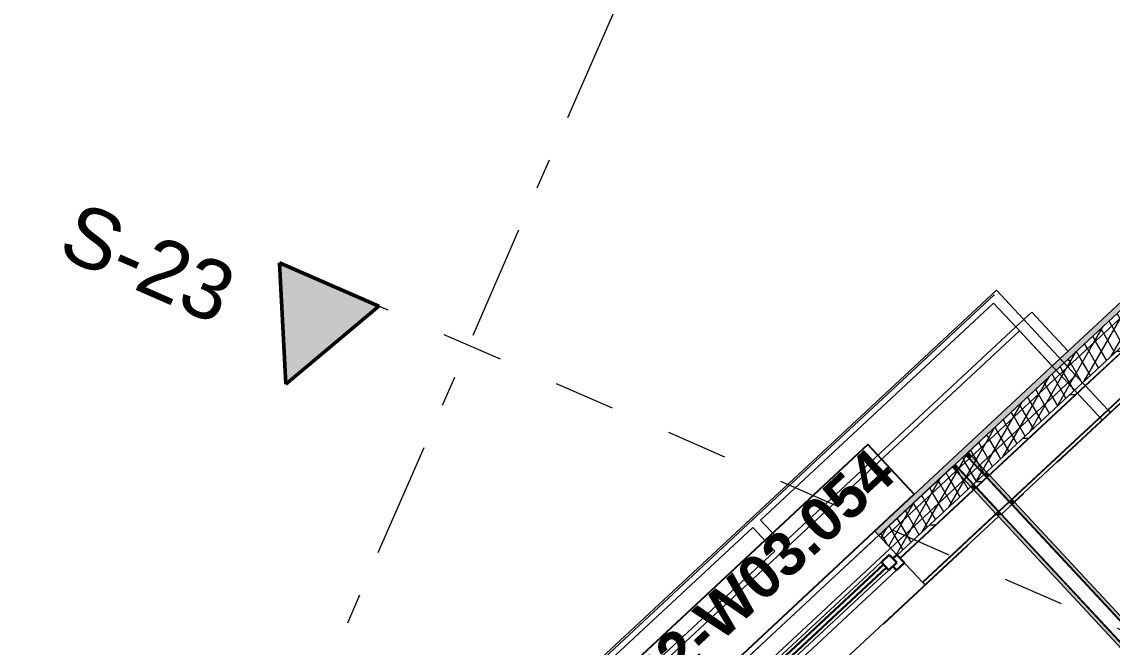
# Model space of a CAD drawing. Header units: millimetres. Extents: x -35034 to 431752, y -71616 to 25069.
# Drawn here: x 325741 to 330769, y -12364 to -9482 of the extents above; entities that cross this region are included whole.
import ezdxf
from ezdxf.enums import TextEntityAlignment as Align

# ---------------------------------------------------------------- set-up
doc = ezdxf.new("R2010")
doc.units = ezdxf.units.MM
doc.header["$MEASUREMENT"] = 0
for name, pattern in [('Dashed', [564.444447, 282.222223, -282.222223]), ('Dot & Dashed', [670.277762, 352.777767, -176.388884, 0, -141.111112]), ('Double Dashed', [1093.611073, 529.166651, -211.666656, 141.111112, -211.666656])]:
    doc.linetypes.add(name, pattern=pattern)
for name, color, linetype in [('A-25-M_Curtain_Wall', 7, 'Continuous'), ('A-25-M_Wall_Ext', 7, 'Continuous'), ('A-95-MC_Marker_Section_P2.Marker', 7, 'Continuous'), ('New_A-15-MG_Structural_Grid_Phase_2', 7, 'Continuous'), ('New_A-20-M_Floor_Slab', 7, 'Continuous'), ('New_A-25-M_Curtain_Wall', 7, 'Continuous'), ('New_A-25-M_Wall_Ext', 7, 'Continuous'), ('New_A-25-M_Wall_Int', 7, 'Continuous'), ('New_ArchiCAD Window Markers', 7, 'Continuous'), ('New_ArchiCAD Windows', 7, 'Continuous')]:
    doc.layers.add(name, color=color, linetype=linetype)
for name, color, linetype, lineweight, true_color in [('A-25-M_Curtain_Wall_Pen_No__69', 7, 'Continuous', 20, 0x606060), ('A-95-MC_Marker_Section_P2.Marker_Pen_No__25', 7, 'Continuous', 50, 0x2a2a2a), ('New_A-15-MG_Structural_Grid_Phase_2_Pen_No__222', 7, 'Continuous', 13, 0x65af33), ('New_A-25-M_Wall_Ext_Pen_No__107', 7, 'Continuous', 15, 0xa6a6a6), ('New_A-25-M_Wall_Int_Pen_No__107', 7, 'Continuous', 15, 0xa6a6a6), ('New_ArchiCAD Windows_Pen_No__23', 7, 'Continuous', 30, 0x2a2a2a)]:
    doc.layers.add(name, color=color, linetype=linetype, lineweight=lineweight, true_color=true_color)
for name, color, linetype, lineweight in [('A-25-M_Curtain_Wall_Pen_No__85', 8, 'Continuous', 20), ('A-25-M_Curtain_Wall_Pen_No__90', 8, 'Continuous', 20), ('A-25-M_Wall_Ext_Pen_No__87', 8, 'Continuous', 20), ('A-95-MC_Marker_Section_P2.Marker_Pen_No__1', 7, 'Continuous', 13), ('A-95-MC_Marker_Section_P2.Marker_Pen_No__6', 7, 'Continuous', 35), ('New_A-20-M_Floor_Slab_Pen_No__89', 8, 'Continuous', 20), ('New_A-25-M_Curtain_Wall_Pen_No__87', 8, 'Continuous', 20), ('New_A-25-M_Wall_Ext_Pen_No__1', 7, 'Continuous', 13), ('New_A-25-M_Wall_Ext_Pen_No__87', 8, 'Continuous', 20), ('New_A-25-M_Wall_Int_Pen_No__1', 7, 'Continuous', 13), ('New_ArchiCAD Window Markers_Pen_No__1', 7, 'Continuous', 13), ('New_ArchiCAD Window Markers_Pen_No__5', 7, 'Continuous', 25), ('New_ArchiCAD Windows_Pen_No__1', 7, 'Continuous', 13), ('New_ArchiCAD Windows_Pen_No__101', 252, 'Continuous', 15), ('New_ArchiCAD Windows_Pen_No__3', 7, 'Continuous', 18)]:
    doc.layers.add(name, color=color, linetype=linetype, lineweight=lineweight)
doc.styles.add('GENERATED_STYLE_2', font='')
doc.styles.add('GENERATED_STYLE_4', font='')
doc.styles.get('GENERATED_STYLE_2').set_extended_font_data('Arial', bold=True)
doc.styles.get('GENERATED_STYLE_4').set_extended_font_data('Swis721 BT')
doc.dimstyles.new('GENERATED_STYLE__2', dxfattribs={"dimtxt": 0.18, "dimasz": 273.6, "dimexe": 0.18, "dimexo": 0.0625, "dimgap": 0.09, "dimtad": 0, "dimtih": 1, "dimtoh": 1, "dimdec": 4, "dimzin": 0, "dimdsep": 46, "dimcen": 0.09, "dimadec": 0, "dimazin": 0, "dimtfac": 1, "dimtdec": 4, "dimtmove": 0, "dimatfit": 3, "dimldrblk": 'ARROWHEAD_5', "dimfxl": 1, "dimtolj": 1, "dimtzin": 0, "dimarcsym": 0})
pattern_1 = [(60, (341458.065, 0), (-43.30127, 25), []), (120, (341458.065, 0), (43.30127, 25), [])]
pattern_2 = [(0, (341458.06, 0), (0, 200), [])]
pattern_3 = [(222.9401, (341458.06, 0), (-117.9931, 126.7976), [0, -100]), (222.9401, (341480.46, -97.46), (-117.9931, 126.7976), [0, -100])]

# ---------------------------------------------------------------- blocks, each defined once
blk = doc.blocks.new('Slab_6_2', base_point=(319508.7, -20986.7))
at = {"layer": 'New_A-20-M_Floor_Slab_Pen_No__89', "linetype": 'Continuous', "flags": 128}
blk.add_lwpolyline([(360395.6, -39042.6), (361680.2, -36096.6), (358829.1, -34853.4), (360799.2, -30335.3), (343499.7, -22791.9), (351451.6, -4555.7), (347529.4, -2845.4), (347719, -2410.4), (346158.3, -1729.9), (345968.6, -2164.8), (345491.4, -1956.7), (343498.9, -6526.2), (338307.1, -4262.3), (330724.5, -11317.1), (330341.6, -10905.7), (319508.6, -20986.6), (319508.7, -20986.7), (306424.3, -33162.5), (323848.8, -40760.4)], dxfattribs=at)
blk = doc.blocks.new('Curtain Wall_27_2', base_point=(341458.1, 0))
at = {"layer": 'New_A-25-M_Curtain_Wall_Pen_No__87', "linetype": 'Continuous'}
for p, q in [((329111.7, -11775.6), (330223, -10741.5)), ((327982.2, -12826.8), (329111.7, -11775.6))]:
    blk.add_line(p, q, dxfattribs=at)
for p in [(330223, -10741.5), (329111.7, -11775.6)]:
    blk.add_point(p, dxfattribs=at)
blk = doc.blocks.new('Wall_317_2', base_point=(330086.5, -11445.3))
at = {"layer": 'New_A-25-M_Wall_Int_Pen_No__107', "linetype": 'Continuous', "lineweight": 0, "true_color": 0x535353}
for points in [[(330304.3, -11705.8), (333026, -14630.6), (333028.2, -14628.6), (330306.5, -11703.7)], [(330255.2, -11751.4), (332977, -14676.2), (332979.2, -14674.2), (330257.4, -11749.4)]]:
    blk.add_hatch(color=251, dxfattribs=at).paths.add_polyline_path(points)
at = {"layer": 'New_A-25-M_Wall_Int_Pen_No__107', "linetype": 'Continuous'}
for points in [[(330306.5, -11703.7), (333028.2, -14628.6), (333039.2, -14618.3), (330317.5, -11693.5)], [(330244.3, -11761.6), (332966, -14686.5), (332977, -14676.2), (330255.2, -11751.4)]]:
    blk.add_hatch(color=256, dxfattribs=at).paths.add_polyline_path(points)
at = {"layer": 'New_A-25-M_Wall_Int_Pen_No__1', "linetype": 'Continuous'}
for p, q in [((330304.3, -11705.8), (333026, -14630.6)), ((330306.5, -11703.7), (333028.2, -14628.6)), ((330255.2, -11751.4), (332977, -14676.2)), ((330257.4, -11749.4), (332979.2, -14674.2))]:
    blk.add_line(p, q, dxfattribs=at)
at = {"layer": 'New_A-25-M_Wall_Int_Pen_No__1', "linetype": 'Continuous', "flags": 128}
for points in [[(333039.2, -14618.3), (330317.5, -11693.5)], [(330244.3, -11761.6), (332966, -14686.5)]]:
    blk.add_lwpolyline(points, dxfattribs=at)
blk = doc.blocks.new('Wall_337_2', base_point=(330565.6, -10999.6))
at = {"layer": 'New_A-25-M_Wall_Ext_Pen_No__87', "linetype": 'Continuous', "flags": 128}
for points in [[(330397.8, -10819.3), (330324.6, -10887.4)], [(330565.6, -10999.6), (330397.8, -10819.3)], [(330324.6, -10887.4), (330492.4, -11067.7)], [(330492.4, -11067.7), (330565.6, -10999.6)]]:
    blk.add_lwpolyline(points, dxfattribs=at)
blk = doc.blocks.new('Wall_338_2', base_point=(330324.6, -10887.4))
at = {"layer": 'New_A-25-M_Curtain_Wall_Pen_No__87', "linetype": 'Continuous', "flags": 128}
for points in [[(330222.4, -10777.6), (329147.8, -11777.7)], [(330324.6, -10887.4), (330222.4, -10777.6)], [(329249.9, -11887.5), (330324.6, -10887.4)], [(329147.8, -11777.7), (329249.9, -11887.5)]]:
    blk.add_lwpolyline(points, dxfattribs=at)
blk = doc.blocks.new('Wall_339_2', base_point=(329213.3, -11921.5))
at = {"layer": 'New_A-25-M_Curtain_Wall_Pen_No__87', "linetype": 'Continuous', "flags": 128}
for points in [[(329111.2, -11811.7), (328018.2, -12828.8)], [(329213.3, -11921.5), (329111.2, -11811.7)], [(328120.4, -12938.6), (329213.3, -11921.5)], [(328018.2, -12828.8), (328120.4, -12938.6)]]:
    blk.add_lwpolyline(points, dxfattribs=at)
blk = doc.blocks.new('Wall_424_2', base_point=(306520.2, -33412.1))
at = {"layer": 'New_A-25-M_Wall_Ext_Pen_No__107', "linetype": 'Continuous', "lineweight": 0, "true_color": 0x535353}
for points in [[(330108.8, -11495.7), (330111, -11493.6), (330093.9, -11475.3), (330091.7, -11477.4)], [(330176.9, -11568.9), (330179.1, -11566.8), (330111, -11493.6), (330108.8, -11495.7)], [(330059.7, -11541.3), (330061.9, -11539.3), (330044.9, -11521), (330042.7, -11523)], [(330127.8, -11614.5), (330130, -11612.5), (330061.9, -11539.3), (330059.7, -11541.3)], [(330140.1, -11627.7), (330142.3, -11625.7), (330130, -11612.5), (330127.8, -11614.5)], [(330189.2, -11582.1), (330191.4, -11580), (330179.1, -11566.8), (330176.9, -11568.9)], [(330190.5, -11583.5), (330192.7, -11581.5), (330191.4, -11580), (330189.2, -11582.1)], [(330292.7, -11693.3), (330294.9, -11691.3), (330192.7, -11581.5), (330190.5, -11583.5)], [(330141.5, -11629.2), (330143.7, -11627.1), (330142.3, -11625.7), (330140.1, -11627.7)], [(330243.7, -11739), (330245.9, -11736.9), (330143.7, -11627.1), (330141.5, -11629.2)], [(330294.1, -11694.8), (330296.3, -11692.7), (330294.9, -11691.3), (330292.7, -11693.3)], [(330304.3, -11705.8), (330306.5, -11703.7), (330296.3, -11692.7), (330294.1, -11694.8)], [(330245, -11740.4), (330247.2, -11738.4), (330245.9, -11736.9), (330243.7, -11739)], [(330255.2, -11751.4), (330257.4, -11749.4), (330247.2, -11738.4), (330245, -11740.4)]]:
    blk.add_hatch(color=251, dxfattribs=at).paths.add_polyline_path(points)
at = {"layer": 'New_A-25-M_Wall_Ext_Pen_No__107', "linetype": 'Continuous'}
for points in [[(330111, -11493.6), (330121.9, -11483.4), (330104.9, -11465.1), (330093.9, -11475.3)], [(330179.1, -11566.8), (330190.1, -11556.6), (330121.9, -11483.4), (330111, -11493.6)], [(330048.7, -11551.5), (330059.7, -11541.3), (330042.7, -11523), (330031.7, -11533.2)], [(330116.9, -11624.7), (330127.8, -11614.5), (330059.7, -11541.3), (330048.7, -11551.5)], [(330191.4, -11580), (330202.3, -11569.8), (330190.1, -11556.6), (330179.1, -11566.8)], [(330129.1, -11637.9), (330140.1, -11627.7), (330127.8, -11614.5), (330116.9, -11624.7)], [(330192.7, -11581.5), (330203.7, -11571.3), (330202.3, -11569.8), (330191.4, -11580)], [(330294.9, -11691.3), (330305.9, -11681.1), (330203.7, -11571.3), (330192.7, -11581.5)], [(330130.5, -11639.4), (330141.5, -11629.2), (330140.1, -11627.7), (330129.1, -11637.9)], [(330232.7, -11749.2), (330243.7, -11739), (330141.5, -11629.2), (330130.5, -11639.4)], [(330296.3, -11692.7), (330307.2, -11682.5), (330305.9, -11681.1), (330294.9, -11691.3)], [(330306.5, -11703.7), (330317.5, -11693.5), (330307.2, -11682.5), (330296.3, -11692.7)], [(330234, -11750.7), (330245, -11740.4), (330243.7, -11739), (330232.7, -11749.2)], [(330244.3, -11761.6), (330255.2, -11751.4), (330245, -11740.4), (330234, -11750.7)]]:
    blk.add_hatch(color=256, dxfattribs=at).paths.add_polyline_path(points)
at = {"layer": 'A-25-M_Wall_Ext_Pen_No__87', "linetype": 'Continuous', "flags": 128}
for points in [[(330547.4, -11053.4), (330104.9, -11465.1)], [(330547.4, -11053.4), (330564.4, -11071.7)], [(330564.4, -11071.7), (330632.5, -11144.9)], [(330632.5, -11144.9), (330644.8, -11158.1)], [(330644.8, -11158.1), (330646.1, -11159.5)], [(330646.1, -11159.5), (330748.3, -11269.3)], [(330317.5, -11693.5), (330759.9, -11281.8)], [(330748.3, -11269.3), (330749.7, -11270.8)], [(330749.7, -11270.8), (330759.9, -11281.8)], [(330031.7, -11533.2), (328340.6, -13106.9)], [(328553.2, -13335.3), (330244.3, -11761.6)]]:
    blk.add_lwpolyline(points, dxfattribs=at)
at = {"layer": 'New_A-25-M_Wall_Ext_Pen_No__1', "linetype": 'Continuous'}
for p, q in [((330108.8, -11495.7), (330091.7, -11477.4)), ((330111, -11493.6), (330093.9, -11475.3)), ((330121.9, -11483.4), (330104.9, -11465.1)), ((330176.9, -11568.9), (330108.8, -11495.7)), ((330179.1, -11566.8), (330111, -11493.6)), ((330190.1, -11556.6), (330121.9, -11483.4)), ((330031.7, -11533.2), (330048.7, -11551.5)), ((330042.7, -11523), (330059.7, -11541.3)), ((330061.9, -11539.3), (330044.9, -11521)), ((330048.7, -11551.5), (330116.9, -11624.7)), ((330059.7, -11541.3), (330127.8, -11614.5)), ((330130, -11612.5), (330061.9, -11539.3)), ((330202.3, -11569.8), (330190.1, -11556.6)), ((330127.8, -11614.5), (330140.1, -11627.7)), ((330142.3, -11625.7), (330130, -11612.5)), ((330189.2, -11582.1), (330176.9, -11568.9)), ((330191.4, -11580), (330179.1, -11566.8)), ((330190.5, -11583.5), (330189.2, -11582.1)), ((330292.7, -11693.3), (330190.5, -11583.5)), ((330192.7, -11581.5), (330191.4, -11580)), ((330294.9, -11691.3), (330192.7, -11581.5)), ((330203.7, -11571.3), (330202.3, -11569.8)), ((330305.9, -11681.1), (330203.7, -11571.3)), ((330116.9, -11624.7), (330129.1, -11637.9)), ((330129.1, -11637.9), (330130.5, -11639.4)), ((330130.5, -11639.4), (330232.7, -11749.2)), ((330140.1, -11627.7), (330141.5, -11629.2)), ((330141.5, -11629.2), (330243.7, -11739)), ((330143.7, -11627.1), (330142.3, -11625.7)), ((330245.9, -11736.9), (330143.7, -11627.1)), ((330294.1, -11694.8), (330292.7, -11693.3)), ((330304.3, -11705.8), (330294.1, -11694.8)), ((330296.3, -11692.7), (330294.9, -11691.3)), ((330306.5, -11703.7), (330296.3, -11692.7)), ((330307.2, -11682.5), (330305.9, -11681.1)), ((330317.5, -11693.5), (330307.2, -11682.5)), ((330232.7, -11749.2), (330234, -11750.7)), ((330234, -11750.7), (330244.3, -11761.6)), ((330243.7, -11739), (330245, -11740.4)), ((330245, -11740.4), (330255.2, -11751.4)), ((330247.2, -11738.4), (330245.9, -11736.9)), ((330257.4, -11749.4), (330247.2, -11738.4))]:
    blk.add_line(p, q, dxfattribs=at)
blk = doc.blocks.new('Standard grid marker_6')
at = {"layer": 'New_A-15-MG_Structural_Grid_Phase_2_Pen_No__222', "linetype": 'Double Dashed'}
blk.add_line((2642.7, 0), (48997.9, 0), dxfattribs=at)
at = {"layer": 'New_A-15-MG_Structural_Grid_Phase_2_Pen_No__222', "style": 'GENERATED_STYLE_4'}
blk.add_attdef('AC_MarkerText_1', text='', height=350, rotation=113.5, dxfattribs=at).set_placement((-500, -1294.1), align=Align.MIDDLE_CENTER)
blk = doc.blocks.new('Beam_1_2', base_point=(306828, -33125.7))
at = {"layer": 'A-25-M_Curtain_Wall_Pen_No__69', "linetype": 'Dot & Dashed'}
blk.add_line((306828, -33125.7), (330547.4, -11053.4), dxfattribs=at)
at = {"layer": 'A-25-M_Curtain_Wall_Pen_No__90', "linetype": 'Continuous'}
for p, q in [((306515.1, -32791.2), (330235.3, -10718.1)), ((330601.4, -11111.5), (330235.3, -10718.1)), ((306882.2, -33183.7), (330601.4, -11111.5))]:
    blk.add_line(p, q, dxfattribs=at)
blk = doc.blocks.new('ARROWHEAD_5')
at = {"color": 0, "linetype": 'Continuous', "lineweight": 0}
blk.add_line((0, 0), (-1, 0), dxfattribs=at)
blk.add_solid([(-1, 0.2679), (0, 0), (-1, -0.2679), (-1, 0.2679)], dxfattribs=at)
blk = doc.blocks.new('Wall_452_2', base_point=(338109.2, -3979.7))
at = {"layer": 'New_A-25-M_Wall_Ext_Pen_No__107', "linetype": 'Continuous'}
blk.add_hatch(color=256, dxfattribs=at).paths.add_polyline_path([(331292.4, -10323.2), (330529, -11033.6), (330547.4, -11053.4), (331310.8, -10342.9)])
h = blk.add_hatch(dxfattribs=at)
h.set_pattern_fill('Batt_Insulation_0002', color=256, style=0, pattern_type=2)
h.set_pattern_definition(pattern_1)
h.paths.add_polyline_path([(331310.8, -10342.9), (330547.4, -11053.4), (330564.4, -11071.7), (331327.9, -10361.2)])
h = blk.add_hatch(dxfattribs=at)
h.set_pattern_fill('Batt_Insulation_0002', color=256, style=0, pattern_type=2)
h.set_pattern_definition(pattern_1)
h.paths.add_polyline_path([(331327.9, -10361.2), (330564.4, -11071.7), (330632.5, -11144.9), (331396, -10434.4)])
h = blk.add_hatch(dxfattribs=at)
h.set_pattern_fill('Plywood_0002', color=256, style=0, pattern_type=2)
h.set_pattern_definition(pattern_2)
h.paths.add_polyline_path([(331396, -10434.4), (330632.5, -11144.9), (330644.8, -11158.1), (331408.2, -10447.6)])
at = {"layer": 'New_A-25-M_Wall_Ext_Pen_No__107', "linetype": 'Continuous', "lineweight": 0, "true_color": 0x535353}
for points in [[(331408.2, -10447.6), (330644.8, -11158.1), (330646.1, -11159.5), (331409.6, -10449.1)], [(331511.8, -10558.9), (330748.3, -11269.3), (330749.7, -11270.8), (331513.2, -10560.4)]]:
    blk.add_hatch(color=251, dxfattribs=at).paths.add_polyline_path(points)
at = {"layer": 'New_A-25-M_Wall_Ext_Pen_No__107', "linetype": 'Continuous'}
h = blk.add_hatch(dxfattribs=at)
h.set_pattern_fill('Plaster_0002', color=256, style=0, pattern_type=2)
h.set_pattern_definition([(222.9404, (341458.06, 0), (-117.9937, 126.797), [0, -100]), (222.9404, (341480.46, -97.46), (-117.9937, 126.797), [0, -100])])
h.paths.add_polyline_path([(331513.2, -10560.4), (330749.7, -11270.8), (330759.9, -11281.8), (331523.4, -10571.3)])
at = {"layer": 'New_A-25-M_Wall_Ext_Pen_No__1', "linetype": 'Continuous'}
for p, q in [((331310.8, -10342.9), (330547.4, -11053.4)), ((331327.9, -10361.2), (330564.4, -11071.7)), ((331396, -10434.4), (330632.5, -11144.9)), ((331408.2, -10447.6), (330644.8, -11158.1)), ((331409.6, -10449.1), (330646.1, -11159.5)), ((331511.8, -10558.9), (330748.3, -11269.3)), ((331513.2, -10560.4), (330749.7, -11270.8))]:
    blk.add_line(p, q, dxfattribs=at)
at = {"layer": 'New_A-25-M_Wall_Ext_Pen_No__1', "linetype": 'Continuous', "flags": 128}
for points in [[(331292.4, -10323.2), (330529, -11033.6)], [(330759.9, -11281.8), (331523.4, -10571.3)]]:
    blk.add_lwpolyline(points, dxfattribs=at)
blk = doc.blocks.new('Window 19_21')
at = {"layer": 'New_ArchiCAD Windows_Pen_No__1', "linetype": 'Continuous'}
for p, q in [((-450, 150), (-450, 123)), ((-450, 123), (-450, 98)), ((450, 123), (450, 150)), ((450, 98), (450, 123)), ((-450, 98), (-450, 0)), ((450, 0), (450, 98)), ((-450, 0), (-450, -2)), ((-450, -2), (-450, -20)), ((-450, -20), (-450, -22)), ((-450, -22), (-450, -172)), ((450, -2), (450, 0)), ((450, -20), (450, -2)), ((450, -22), (450, -20)), ((450, -172), (450, -22)), ((-450, -172), (-450, -174)), ((-450, -174), (-450, -189)), ((450, -174), (450, -172)), ((450, -189), (450, -174))]:
    blk.add_line(p, q, dxfattribs=at)
at = {"layer": 'New_ArchiCAD Windows_Pen_No__101', "linetype": 'Continuous'}
for p, q in [((-342, 25), (-373.9, 25)), ((375, 25), (-290.9, 25)), ((-400, -50), (400, -50)), ((375, -25), (-279.9, -25))]:
    blk.add_line(p, q, dxfattribs=at)
at = {"layer": 'New_ArchiCAD Windows_Pen_No__23', "linetype": 'Continuous'}
for p, q in [((-425, 25), (-425, -25)), ((-375, 25), (-425, 25)), ((-375, -25), (-375, 25)), ((375, 10), (-375, 10)), ((375, 25), (375, -25)), ((425, 25), (375, 25)), ((425, -25), (425, 25)), ((-450, 0), (-450, -50)), ((-425, 0), (-450, 0)), ((-450, -50), (-400, -50)), ((-425, -25), (-375, -25)), ((-400, -50), (-400, -25)), ((-375, -10), (375, -10)), ((375, -25), (425, -25)), ((400, -25), (400, -50)), ((400, -50), (450, -50)), ((450, 0), (425, 0)), ((450, -50), (450, 0))]:
    blk.add_line(p, q, dxfattribs=at)
at = {"layer": 'New_ArchiCAD Windows_Pen_No__3', "linetype": 'Continuous'}
for p, q in [((-375, 25), (-373.9, 25)), ((-342, 25), (-290.9, 25)), ((-375, -25), (-279.9, -25))]:
    blk.add_line(p, q, dxfattribs=at)
blk = doc.blocks.new('Window Stamp 18_17')
at = {"layer": 'New_ArchiCAD Window Markers_Pen_No__5', "linetype": 'Continuous'}
for p, q in [((978, -339), (-699, -339)), ((-699, -339), (-699, -653.3)), ((978, -339), (-699, -339)), ((978, -653.3), (978, -339)), ((-699, -653.3), (978, -653.3))]:
    blk.add_line(p, q, dxfattribs=at)
at = {"layer": 'New_ArchiCAD Window Markers_Pen_No__1', "style": 'GENERATED_STYLE_2'}
blk.add_attdef('AC_WIDO_ID', text='', height=200, rotation=180, dxfattribs=at).set_placement((901.8, -273.8), align=Align.BOTTOM_LEFT)
blk = doc.blocks.new('Wall_453_2', base_point=(330529, -11033.6))
at = {"layer": 'New_A-25-M_Wall_Ext_Pen_No__107', "linetype": 'Continuous'}
for points in [[(330529, -11033.6), (329674.3, -11828.9), (329692.7, -11848.7), (330547.4, -11053.4)], [(330306.5, -11703.7), (330317.5, -11693.5), (330307.2, -11682.5), (330296.3, -11692.7)], [(330244.3, -11761.6), (330255.2, -11751.4), (330245, -11740.4), (330234, -11750.7)]]:
    blk.add_hatch(color=256, dxfattribs=at).paths.add_polyline_path(points)
h = blk.add_hatch(dxfattribs=at)
h.set_pattern_fill('Batt_Insulation_0002', color=256, style=0, pattern_type=2)
h.set_pattern_definition(pattern_1)
h.paths.add_polyline_path([(330547.4, -11053.4), (329692.7, -11848.7), (329709.8, -11867), (330564.4, -11071.7)])
h = blk.add_hatch(dxfattribs=at)
h.set_pattern_fill('Batt_Insulation_0002', color=256, style=0, pattern_type=2)
h.set_pattern_definition(pattern_1)
h.paths.add_polyline_path([(330564.4, -11071.7), (329709.8, -11867), (329777.9, -11940.2), (330632.5, -11144.9)])
h = blk.add_hatch(dxfattribs=at)
h.set_pattern_fill('Plywood_0002', color=256, style=0, pattern_type=2)
h.set_pattern_definition(pattern_2)
h.paths.add_polyline_path([(330632.5, -11144.9), (329777.9, -11940.2), (329790.1, -11953.4), (330644.8, -11158.1)])
at = {"layer": 'New_A-25-M_Wall_Ext_Pen_No__107', "linetype": 'Continuous', "lineweight": 0, "true_color": 0x535353}
for points in [[(330644.8, -11158.1), (329790.1, -11953.4), (329791.5, -11954.8), (330646.1, -11159.5)], [(330247.2, -11738.4), (330749.7, -11270.8), (330748.3, -11269.3), (330245.9, -11736.9)], [(330304.3, -11705.8), (330306.5, -11703.7), (330296.3, -11692.7), (330294.1, -11694.8)], [(330243.7, -11739), (329893.7, -12064.6), (329895.1, -12066.1), (330245, -11740.4)], [(330245, -11740.4), (330247.2, -11738.4), (330245.9, -11736.9), (330243.7, -11739)], [(330255.2, -11751.4), (330257.4, -11749.4), (330247.2, -11738.4), (330245, -11740.4)]]:
    blk.add_hatch(color=251, dxfattribs=at).paths.add_polyline_path(points)
at = {"layer": 'New_A-25-M_Wall_Ext_Pen_No__107', "linetype": 'Continuous'}
h = blk.add_hatch(dxfattribs=at)
h.set_pattern_fill('Plaster_0002', color=256, style=0, pattern_type=2)
h.set_pattern_definition(pattern_3)
h.paths.add_polyline_path([(330317.5, -11693.5), (330759.9, -11281.8), (330749.7, -11270.8), (330307.2, -11682.5)])
h = blk.add_hatch(dxfattribs=at)
h.set_pattern_fill('Plaster_0002', color=256, style=0, pattern_type=2)
h.set_pattern_definition(pattern_3)
h.paths.add_polyline_path([(330234, -11750.7), (329895.1, -12066.1), (329905.3, -12077.1), (330244.3, -11761.6)])
at = {"layer": 'New_A-25-M_Wall_Ext_Pen_No__1', "linetype": 'Continuous'}
for p, q in [((330547.4, -11053.4), (329692.7, -11848.7)), ((330564.4, -11071.7), (329709.8, -11867)), ((330632.5, -11144.9), (329777.9, -11940.2)), ((330644.8, -11158.1), (329790.1, -11953.4)), ((330646.1, -11159.5), (329791.5, -11954.8)), ((330748.3, -11269.3), (330245.9, -11736.9)), ((330749.7, -11270.8), (330307.2, -11682.5)), ((330294.1, -11694.8), (330247.2, -11738.4)), ((330304.3, -11705.8), (330294.1, -11694.8)), ((330307.2, -11682.5), (330296.3, -11692.7)), ((330306.5, -11703.7), (330296.3, -11692.7)), ((330317.5, -11693.5), (330307.2, -11682.5)), ((330243.7, -11739), (329893.7, -12064.6)), ((330234, -11750.7), (329895.1, -12066.1)), ((330245, -11740.4), (330234, -11750.7)), ((330234, -11750.7), (330244.3, -11761.6)), ((330245.9, -11736.9), (330243.7, -11739)), ((330245, -11740.4), (330255.2, -11751.4)), ((330257.4, -11749.4), (330247.2, -11738.4))]:
    blk.add_line(p, q, dxfattribs=at)
at = {"layer": 'New_A-25-M_Wall_Ext_Pen_No__1', "linetype": 'Continuous', "flags": 128}
for points in [[(330529, -11033.6), (329674.3, -11828.9)], [(330317.5, -11693.5), (330759.9, -11281.8)], [(329905.3, -12077.1), (330244.3, -11761.6)]]:
    blk.add_lwpolyline(points, dxfattribs=at)
at = {"layer": 'New_ArchiCAD Window Markers'}
ref = blk.add_blockref('Window Stamp 18_17', (329575.8, -12383.6), dxfattribs=dict(at, rotation=222.9401050489002))
ref.add_attrib('AC_WIDO_ID', 'P2-W03.054', dxfattribs={"layer": 'New_ArchiCAD Window Markers_Pen_No__1', "color": 7, "height": 200, "rotation": 42.9401, "style": 'GENERATED_STYLE_2'}).set_placement((328684.7, -12684.6), align=Align.BOTTOM_LEFT)
at = {"layer": 'New_ArchiCAD Windows', "color": 251, "linetype": 'Continuous', "lineweight": 20, "true_color": 0x606060, "xscale": -1, "zscale": 1000, "rotation": 42.94010504890028}
blk.add_blockref('Window 19_21', (329447.1, -12245.3), dxfattribs=at)
blk = doc.blocks.new('Standard grid marker_18')
at = {"layer": 'New_A-15-MG_Structural_Grid_Phase_2_Pen_No__222', "linetype": 'Double Dashed'}
blk.add_line((39496.4, 0), (58242.4, 0), dxfattribs=at)
at = {"layer": 'New_A-15-MG_Structural_Grid_Phase_2_Pen_No__222', "style": 'GENERATED_STYLE_4'}
for tag, p in [('AC_MarkerText_1_0', (-500, 41.2)), ('AC_MarkerText_1_1', (58742.4, 41.2))]:
    blk.add_attdef(tag, text='', height=350, rotation=270, dxfattribs=at).set_placement(p, align=Align.MIDDLE_CENTER)
blk = doc.blocks.new('Cutting Plane_3_2', base_point=(357151.3, -23770.8))
at = {"layer": 'A-95-MC_Marker_Section_P2.Marker_Pen_No__25', "linetype": 'Continuous'}
blk.add_hatch(color=256, dxfattribs=at).paths.add_polyline_path([(326929.6, -10592.7), (327387.9, -10792.5), (326958.9, -11150.9)])
at = {"layer": 'A-95-MC_Marker_Section_P2.Marker_Pen_No__1', "linetype": 'Dashed'}
blk.add_line((356922.2, -23670.9), (327387.9, -10792.5), dxfattribs=at)
at = {"layer": 'A-95-MC_Marker_Section_P2.Marker_Pen_No__25', "linetype": 'Continuous'}
for p, q in [((326958.9, -11150.9), (326929.6, -10592.7)), ((326929.6, -10592.7), (327387.9, -10792.5)), ((327387.9, -10792.5), (326958.9, -11150.9))]:
    blk.add_line(p, q, dxfattribs=at)
at = {"layer": 'A-95-MC_Marker_Section_P2.Marker_Pen_No__6', "insert": (326639, -10883.9), "char_height": 275, "attachment_point": 9, "rotation": 336.4404, "style": 'GENERATED_STYLE_4'}
blk.add_mtext('\\A1;{\\fSwis721 BT|b0|i0|c0|p34;S-23}', dxfattribs=at)

msp = doc.modelspace()

# ---------------------------------------------------------------- block references
at = {"layer": 'A-25-M_Curtain_Wall', "color": 8, "lineweight": 20}
msp.add_blockref('Beam_1_2', (306828, -33125.7), dxfattribs=at)
at = {"layer": 'A-25-M_Wall_Ext', "color": 250, "lineweight": 50, "true_color": 0x2a2a2a}
msp.add_blockref('Wall_424_2', (306520.2, -33412.1), dxfattribs=at)
at = {"layer": 'A-95-MC_Marker_Section_P2.Marker'}
msp.add_blockref('Cutting Plane_3_2', (357151.3, -23770.8), dxfattribs=at)
at = {"layer": 'New_A-15-MG_Structural_Grid_Phase_2', "color": 8, "linetype": 'Continuous', "lineweight": 15, "zscale": 1000}
for name, p, rotation in [('Standard grid marker_18', (310723.9, -50137), 66.44041158399293), ('Standard grid marker_6', (344845.7, 1823.7), 222.9404146370858)]:
    msp.add_blockref(name, p, dxfattribs=dict(at, rotation=rotation))
at = {"layer": 'New_A-20-M_Floor_Slab', "color": 8, "linetype": 'Continuous', "lineweight": 20}
msp.add_blockref('Slab_6_2', (319508.7, -20986.7), dxfattribs=at)
at = {"layer": 'New_A-25-M_Curtain_Wall', "linetype": 'Continuous', "lineweight": 0}
msp.add_blockref('Curtain Wall_27_2', (341458.1, 0), dxfattribs=at)
at = {"layer": 'New_A-25-M_Curtain_Wall', "color": 250, "lineweight": 50, "true_color": 0x2a2a2a}
for name, p in [('Wall_338_2', (330324.6, -10887.4)), ('Wall_339_2', (329213.3, -11921.5))]:
    msp.add_blockref(name, p, dxfattribs=at)
at = {"layer": 'New_A-25-M_Wall_Ext', "color": 250, "lineweight": 50, "true_color": 0x2a2a2a}
for name, p in [('Wall_452_2', (338109.2, -3979.7)), ('Wall_337_2', (330565.6, -10999.6)), ('Wall_453_2', (330529, -11033.6))]:
    msp.add_blockref(name, p, dxfattribs=at)
at = {"layer": 'New_A-25-M_Wall_Int', "color": 250, "lineweight": 50, "true_color": 0x2a2a2a}
msp.add_blockref('Wall_317_2', (330086.5, -11445.3), dxfattribs=at)

# ---------------------------------------------------------------- leaders
at = {"layer": 'A-25-M_Curtain_Wall_Pen_No__85', "linetype": 'Continuous', "annotation_type": 0, "has_hookline": 1, "hookline_direction": 0, "text_width": 1535.7, "horizontal_direction": (0.731425, 0.681922, 0)}
msp.add_leader([(331610.8, -10224.9), (330747, -9296.6), (332116.7, -7994.2)], dimstyle='GENERATED_STYLE__2', dxfattribs=at)

doc.saveas('drawing.dxf')
